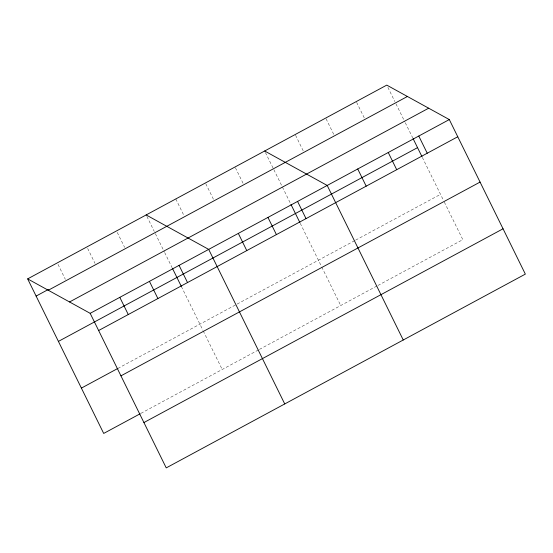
<?xml version="1.0" encoding="UTF-8"?>
<svg xmlns="http://www.w3.org/2000/svg" width="553" height="553" viewBox="0 0 553 553"><rect width="100%" height="100%" fill="white"/><g stroke="black" fill="none" stroke-linecap="round" stroke-linejoin="round"><path stroke-width="0.41" stroke-dasharray="2.77 2.07" d="M117.858 368.429L236.366 304.489M237.126 304.074L354.895 240.534M355.634 240.133L440.513 194.338M140.925 413.347L258.673 349.814M259.433 349.406L377.194 285.86M377.941 285.459L462.82 239.663L443.859 201.14M387.874 87.36L394.863 101.558M395.969 103.819L404.893 121.95M405.266 122.704L412.697 137.815M422.347 157.425L443.485 200.38M356.609 102.333L364.337 118.031M326.083 118.805L333.812 134.497M295.565 135.278L303.652 151.716M265.405 152.49L273.127 168.188M273.873 169.695L290.601 203.698M300.251 223.308L321.383 266.263M321.756 267.016L340.717 305.546M235.412 167.732L243.5 184.17M205.778 183.714L213.506 199.412M175.785 198.956L183.879 215.394M146.898 216.437L154.252 231.382M155.358 233.643L164.282 251.774M164.656 252.527L172.087 267.638M181.37 286.495L202.875 330.203M203.248 330.964L222.209 369.487M117.271 232.419L124.625 247.371M87.637 248.408L94.998 263.352M58.01 264.389L65.365 279.341"/><path stroke-width="0.83" d="M27.65 278.885L386.768 85.114L449.306 119.566L525.35 274.115L166.232 467.886L90.18 313.337L27.65 278.885L103.694 433.434L140.165 413.762M36.111 296.076L48.263 289.516M48.284 290.249L407.402 96.485M69.547 301.966L428.665 108.201M90.18 313.337L449.306 119.566M58.411 341.401L417.529 147.637M98.641 330.521L457.76 136.757M81.395 388.102L117.858 368.429M120.948 375.853L480.066 182.082M143.925 422.554L503.043 228.79M264.666 150.997L327.203 185.449L403.248 339.998M146.158 214.937L208.695 249.389L284.74 403.939M418.78 136.038L427.234 153.229M413.07 138.568L421.98 156.672M388.254 152.51L396.708 169.695M357.729 168.976L366.183 186.167M297.576 201.43L306.03 218.622M290.968 204.451L299.878 222.555M267.949 217.419L276.403 234.61M238.322 233.407L246.776 250.592M179.068 265.378L187.522 282.569M172.46 268.392L181.37 286.495M149.441 281.359L157.895 298.551M119.807 297.348L128.268 314.539"/></g></svg>
